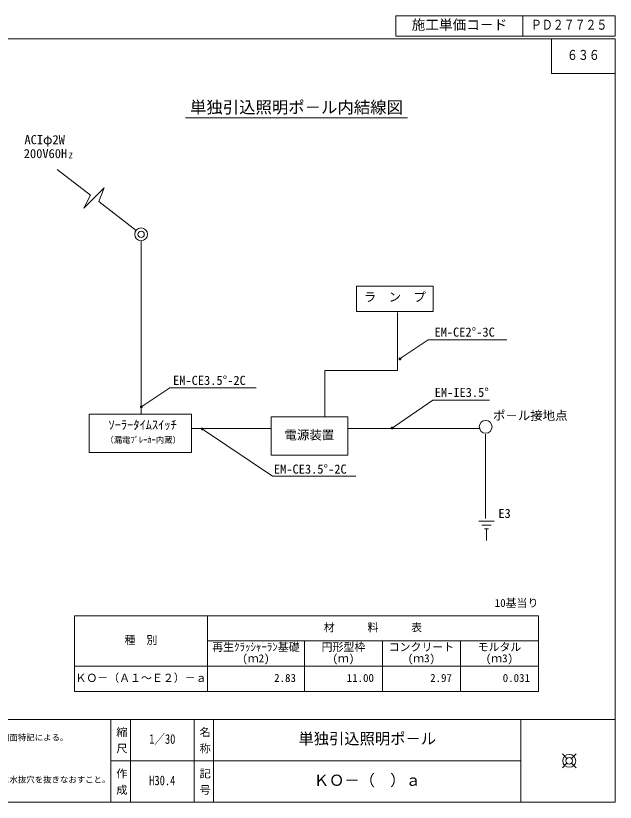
# Model space of a CAD drawing. Units: millimetres on the paper, scale 1:30. Extents: x 13 to 287, y 13 to 199.
# Drawn here: x 144.8 to 286.9, y 12.7 to 199.3 of the extents above; entities that cross this region are included whole.
import ezdxf
from ezdxf.enums import TextEntityAlignment as Align

# ---------------------------------------------------------------- set-up
doc = ezdxf.new("R2010")
doc.units = ezdxf.units.MM
for name, color, linetype, lineweight in [('0_2', 7, 'Continuous', 13), ('_0-0_', 7, 'Continuous', 13), ('寸法', 1, 'Continuous', 13), ('本体', 7, 'Continuous', 13)]:
    doc.layers.add(name, color=color, linetype=linetype, lineweight=lineweight)
doc.styles.add('@ＭＳ ゴシック', font='')
doc.styles.add('ＭＳ ゴシック', font='')
doc.styles.get('@ＭＳ ゴシック').set_extended_font_data('@MS Gothic')
doc.styles.get('ＭＳ ゴシック').set_extended_font_data('MS Gothic')

# ---------------------------------------------------------------- blocks, each defined once
blk = doc.blocks.new('filled_dot')
at = {"color": 0, "linetype": 'Continuous', "lineweight": -2, "const_width": 1.25}
blk.add_lwpolyline([(-0.625, 0, 1), (0.625, 0, 1)], format="xyb", close=True, dxfattribs=at)

msp = doc.modelspace()

# ---------------------------------------------------------------- linework, layer by layer
at = {"layer": '0_2'}
for p, q in [((158.711, 56.928), (158.711, 38.928)), ((158.711, 56.928), (268.711, 56.928)), ((190.211, 56.928), (190.211, 38.928)), ((268.711, 56.928), (268.711, 38.928)), ((190.211, 50.928), (268.711, 50.928)), ((213.211, 50.928), (213.211, 38.928)), ((231.711, 50.928), (231.711, 38.928)), ((250.211, 50.928), (250.211, 38.928)), ((158.711, 44.928), (268.711, 44.928)), ((158.711, 38.928), (268.711, 38.928)), ((264.54, 22.479), (167.346, 22.479))]:
    msp.add_line(p, q, dxfattribs=at)
at = {"layer": '_0-0_'}
for p, q in [((234.913, 199.316), (286.923, 199.316)), ((234.913, 199.316), (234.913, 194.478)), ((265.032, 199.316), (265.032, 194.478)), ((286.923, 199.316), (286.923, 194.478)), ((234.913, 194.478), (286.923, 194.478)), ((271.789, 193.83), (271.789, 185.63)), ((286.923, 185.63), (271.789, 185.63)), ((167.346, 32.308), (167.346, 12.65)), ((171.942, 32.308), (171.942, 12.65)), ((187.089, 32.308), (187.089, 12.661)), ((191.686, 32.308), (191.686, 12.65)), ((264.54, 32.308), (264.54, 12.65))]:
    msp.add_line(p, q, dxfattribs=at)
at = {"layer": '_0-0_', "color": 6}
for p, q in [((286.923, 193.83), (13.113, 193.83)), ((286.923, 12.65), (286.923, 193.83)), ((13.113, 32.308), (286.923, 32.308)), ((13.113, 12.65), (286.923, 12.65))]:
    msp.add_line(p, q, dxfattribs=at)
at = {"layer": '寸法', "color": 3}
msp.add_line((185.017, 175.086), (237.622, 175.086), dxfattribs=at)
at = {"layer": '寸法'}
for p, q in [((236.428, 118.247), (242.597, 122.41)), ((242.597, 122.41), (261.245, 122.41)), ((235.875, 117.874), (236.428, 118.247)), ((175.101, 106.879), (181.27, 111.043)), ((181.27, 111.043), (201.759, 111.043)), ((174.549, 106.506), (175.101, 106.879)), ((234.559, 101.838), (243.661, 108.055)), ((243.661, 108.055), (257.119, 108.055)), ((189, 101.245), (189.554, 100.873)), ((189.554, 100.873), (205.666, 90.04)), ((234.009, 101.462), (234.559, 101.838)), ((205.666, 90.04), (225.372, 90.04))]:
    msp.add_line(p, q, dxfattribs=at)
at = {"layer": '寸法', "lineweight": 18}
for p, q in [((235.875, 117.874), (235.878, 117.876)), ((174.549, 106.506), (174.552, 106.508)), ((189, 101.245), (189.003, 101.243)), ((234.009, 101.462), (234.011, 101.464))]:
    msp.add_line(p, q, dxfattribs=at)
at = {"layer": '本体'}
for p, q in [((162.481, 156.721), (154.581, 162.793)), ((160.941, 153.641), (165.749, 158.45)), ((165.749, 158.45), (164.452, 155.206)), ((162.481, 156.721), (160.941, 153.641)), ((173.35, 148.367), (164.452, 155.206)), ((174.488, 104.77), (174.488, 145.938)), ((225.555, 135.162), (243.755, 135.162)), ((225.555, 135.162), (225.555, 129.096)), ((243.755, 135.162), (243.755, 129.096)), ((225.555, 129.096), (243.755, 129.096)), ((235.273, 128.909), (235.273, 115.114)), ((218.029, 115.114), (235.273, 115.114)), ((218.029, 115.114), (218.029, 104.123)), ((162.152, 104.77), (186.419, 104.77)), ((162.152, 104.77), (162.152, 95.67)), ((186.419, 104.77), (186.419, 95.67)), ((205.294, 104.123), (223.493, 104.123)), ((205.294, 104.123), (205.294, 95.023)), ((223.493, 104.123), (223.493, 95.023)), ((205.294, 101.319), (186.419, 101.319)), ((223.493, 101.319), (254.888, 101.319)), ((256.181, 100.026), (256.181, 79.98)), ((162.152, 95.67), (186.419, 95.67)), ((205.294, 95.023), (223.493, 95.023)), ((254.577, 79.333), (258.217, 79.333)), ((255.26, 78.423), (257.534, 78.423)), ((255.942, 77.513), (256.852, 77.513)), ((256.397, 77.513), (256.397, 74.783)), ((275.448, 23.037), (274.378, 24.107)), ((276.565, 23.037), (277.634, 24.107)), ((275.448, 21.92), (274.378, 20.851)), ((276.565, 21.92), (277.634, 20.851))]:
    msp.add_line(p, q, dxfattribs=at)
for centre, radius in [((174.488, 147.447), 1.517), ((174.488, 147.447), 0.758), ((256.181, 101.75), 1.517), ((276.006, 22.479), 1.536), ((276.006, 22.479), 0.79)]:
    msp.add_circle(centre, radius, dxfattribs=at)

# ---------------------------------------------------------------- block references
at = {"layer": '寸法', "lineweight": 18, "xscale": 0.267, "yscale": 0.267}
for p, rotation in [((235.875, 117.874), 34), ((174.549, 106.506), 34), ((189, 101.245), 326.1), ((234.009, 101.462), 34.3)]:
    msp.add_blockref('filled_dot', p, dxfattribs=dict(at, rotation=rotation))

# ---------------------------------------------------------------- texts
at = {"layer": '_0-0_', "style": 'ＭＳ ゴシック'}
for s, height, p in [('施工単価コ－ド', 2.374, (238.641, 195.278)), ('10基当り', 1.899, (258.351, 58.427)), ('材\u3000\u3000\u3000料\u3000\u3000\u3000表', 1.899, (217.806, 52.633)), ('種\u3000別', 1.899, (170.576, 49.633)), ('再生ｸﾗｯｼｬｰﾗﾝ基礎', 1.899, (191.351, 47.973)), ('円形型枠', 1.899, (217.281, 47.973)), ('コンクリート', 1.899, (233.191, 47.973)), ('モルタル', 1.899, (254.281, 47.973)), ('(ｍ2)', 1.899, (198.474, 45.293)), ('(ｍ)', 1.899, (219.871, 45.293)), ('(ｍ3)', 1.899, (237.724, 45.293)), ('(ｍ3)', 1.899, (256.224, 45.293)), ('ＫＯ－（Ａ１～Ｅ２）－ａ', 1.899, (158.921, 40.633)), ('2.83', 1.899, (206.031, 40.633)), ('11.00', 1.899, (223.236, 40.633)), ('2.97', 1.899, (243.031, 40.633)), ('0.031', 1.899, (260.236, 40.633)), ('単独引込照明ポ－ル', 2.658, (211.796, 25.619)), ('ＫＯ－（\u3000）ａ', 2.658, (215.422, 15.751))]:
    msp.add_text(s, height=height, dxfattribs=at).set_placement(p, align=Align.BOTTOM_LEFT)
at = {"layer": '_0-0_', "style": 'ＭＳ ゴシック', "width": 0.8}
for s, height, p in [('ＰＤ２７７２５', 2.374, (266.913, 195.278)), ('６３６', 2.374, (275.471, 188.111)), ('1／30', 2.279, (176.408, 25.839)), ('H30.4', 2.279, (176.408, 16.01))]:
    msp.add_text(s, height=height, dxfattribs=at).set_placement(p, align=Align.BOTTOM_LEFT)
at = {"layer": '_0-0_', "style": '@ＭＳ ゴシック'}
for s, p in [(' 縮 尺 ', (168.349, 31.926)), ('名 称', (188.092, 30.631)), ('作 成', (168.349, 20.802)), ('記 号', (188.092, 20.802))]:
    msp.add_text(s, height=1.899, rotation=270, dxfattribs=at).set_placement(p, align=Align.BOTTOM_LEFT)
at = {"layer": '寸法', "color": 3, "style": 'ＭＳ ゴシック'}
for s, height, p in [('単独引込照明ポ－ル内結線図', 2.848, (186.081, 175.317)), ('ACIφ2W', 2.16, (146.827, 168.178)), ('200V60H', 2.16, (146.67, 164.878)), ('Z', 1.296, (157.321, 165.098)), ('EM-CE2°-3C', 2.16, (244.047, 122.505)), ('EM-CE3.5°-2C', 2.16, (182.061, 111.055)), ('EM-IE3.5°', 2.16, (244.111, 108.198)), ('ポ－ル接地点', 2.16, (257.934, 102.727)), ('EM-CE3.5°-2C', 2.16, (205.982, 89.997)), ('E3', 2.16, (259.191, 79.472))]:
    msp.add_text(s, height=height, dxfattribs=at).set_placement(p, align=Align.BOTTOM_LEFT)
at = {"layer": '本体', "style": 'ＭＳ ゴシック'}
for s, height, p in [('ラ\u3000ン\u3000プ', 2.16, (227.294, 130.853)), ('ｿｰﾗｰﾀｲﾑｽｲｯﾁ', 2.16, (166.743, 100.491)), ('電源装置', 2.16, (208.501, 98.1)), ('（漏電ﾌﾞﾚｰｶｰ内蔵）', 1.424, (165.999, 97.51)), ('○カラーアルミポール及び灯具を使用する場合は、図面特記による。', 1.424, (95.436, 26.876)), ('○水抜穴が根巻モルタルによって埋まる場合は新たに水抜穴を抜きなおすこと。', 1.424, (95.436, 16.877))]:
    msp.add_text(s, height=height, dxfattribs=at).set_placement(p, align=Align.BOTTOM_LEFT)

doc.saveas('drawing.dxf')
